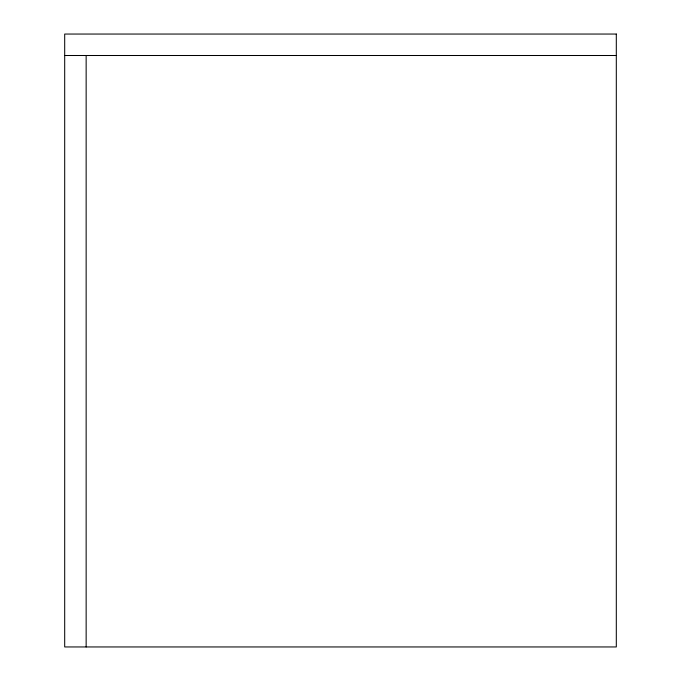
<?xml version="1.0" encoding="UTF-8"?>
<svg xmlns="http://www.w3.org/2000/svg" width="681" height="681" viewBox="0 0 681 681"><rect width="100%" height="100%" fill="white"/><g stroke="black" fill="none" stroke-linecap="round" stroke-linejoin="round"><path stroke-width="1.02" d="M64.695 55.502L616.305 55.502M86.147 55.502L86.147 646.95M616.305 34.05L64.695 34.05L64.695 646.95L616.305 646.95L616.305 34.05"/></g></svg>
